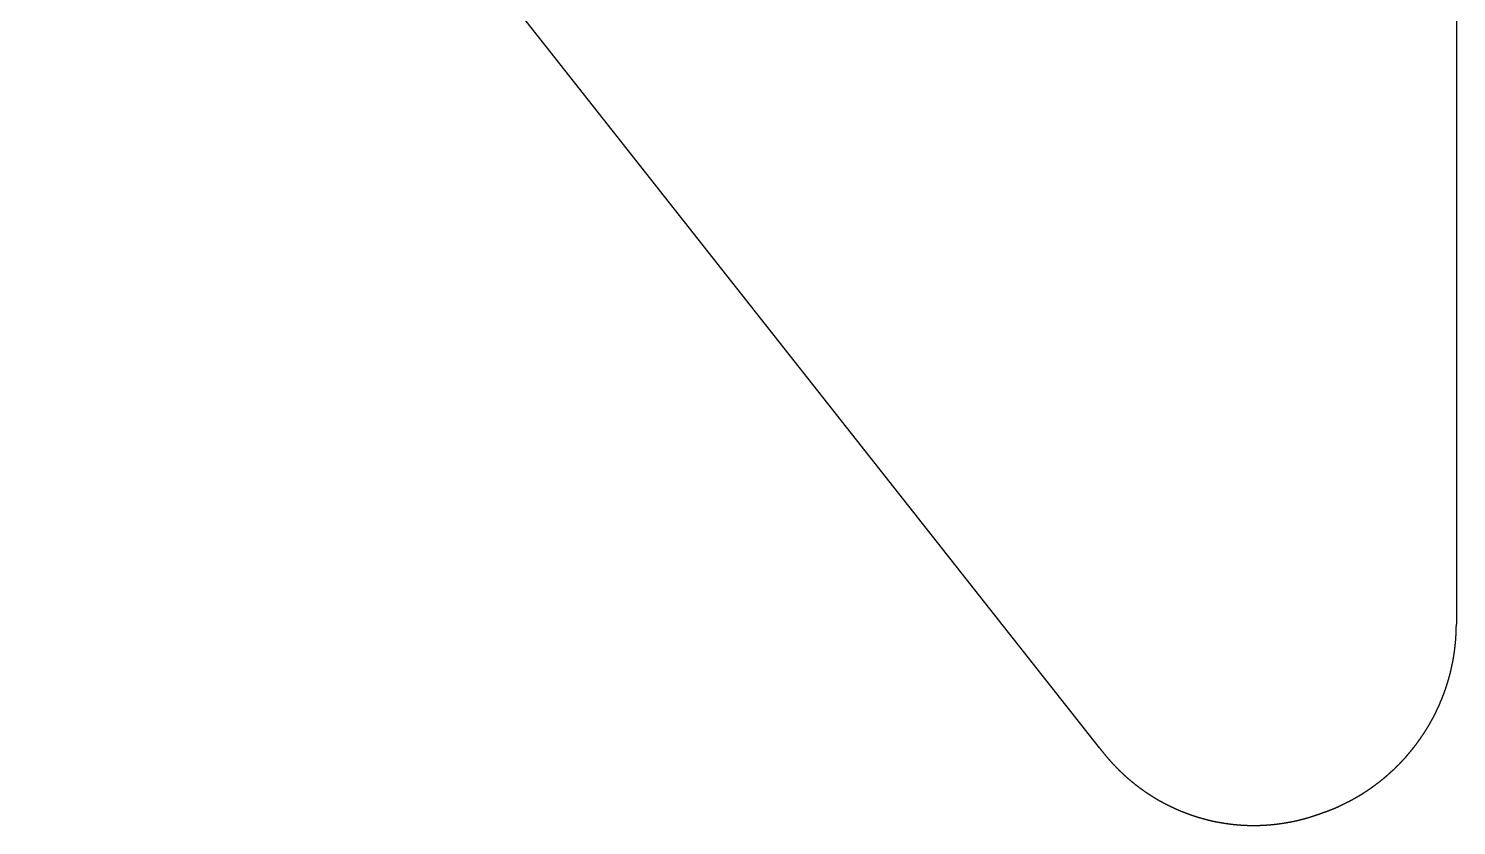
# Model space of a CAD drawing. Header units: millimetres. Extents: x -275 to 275, y -100 to 100.
# Drawn here: x -43.22 to -17.39, y -26.53 to -12.11 of the extents above; entities that cross this region are included whole.
import ezdxf

# ---------------------------------------------------------------- set-up
doc = ezdxf.new("R2010")
doc.units = ezdxf.units.MM

msp = doc.modelspace()

# ---------------------------------------------------------------- linework, layer by layer
for p, q in [((-23.851, -25.122), (-43.222, -0.555)), ((-17.392, -1.53), (-17.393, -22.887))]:
    msp.add_line(p, q)
for points in [[(-19.815, -26.301), (-19.81, -26.3), (-19.806, -26.298), (-19.802, -26.297), (-19.798, -26.295), (-19.793, -26.294), (-19.789, -26.292), (-19.785, -26.291), (-19.781, -26.289), (-19.776, -26.288), (-19.772, -26.286), (-19.768, -26.285), (-19.764, -26.283), (-19.759, -26.282), (-19.755, -26.28), (-19.751, -26.279), (-19.747, -26.277), (-19.742, -26.275), (-19.738, -26.274), (-19.734, -26.272), (-19.73, -26.271), (-19.725, -26.269), (-19.721, -26.267), (-19.717, -26.266), (-19.713, -26.264), (-19.708, -26.263), (-19.704, -26.261), (-19.7, -26.259), (-19.696, -26.258), (-19.692, -26.256), (-19.687, -26.254), (-19.683, -26.253), (-19.679, -26.251), (-19.675, -26.249), (-19.671, -26.248), (-19.666, -26.246), (-19.662, -26.244), (-19.658, -26.243), (-19.654, -26.241), (-19.65, -26.239), (-19.645, -26.238), (-19.641, -26.236), (-19.637, -26.234), (-19.633, -26.233), (-19.629, -26.231), (-19.625, -26.229), (-19.62, -26.227), (-19.616, -26.226), (-19.612, -26.224), (-19.608, -26.222), (-19.604, -26.221), (-19.6, -26.219), (-19.596, -26.217), (-19.591, -26.215), (-19.587, -26.214), (-19.583, -26.212), (-19.579, -26.21), (-19.575, -26.208), (-19.571, -26.206), (-19.567, -26.205), (-19.563, -26.203), (-19.558, -26.201), (-19.554, -26.199), (-19.55, -26.197), (-19.546, -26.196), (-19.542, -26.194), (-19.538, -26.192), (-19.534, -26.19), (-19.53, -26.188), (-19.526, -26.186), (-19.521, -26.185), (-19.517, -26.183), (-19.513, -26.181), (-19.509, -26.179), (-19.505, -26.177), (-19.501, -26.175), (-19.497, -26.173), (-19.493, -26.172), (-19.489, -26.17), (-19.485, -26.168), (-19.481, -26.166), (-19.477, -26.164), (-19.473, -26.162), (-19.468, -26.16), (-19.464, -26.158), (-19.46, -26.156), (-19.456, -26.154), (-19.452, -26.153), (-19.448, -26.151), (-19.444, -26.149), (-19.44, -26.147), (-19.436, -26.145), (-19.432, -26.143), (-19.428, -26.141), (-19.424, -26.139), (-19.42, -26.137), (-19.416, -26.135), (-19.412, -26.133), (-19.408, -26.131), (-19.404, -26.129), (-19.4, -26.127), (-19.396, -26.125), (-19.392, -26.123), (-19.388, -26.121), (-19.384, -26.119), (-19.38, -26.117), (-19.376, -26.115), (-19.372, -26.113), (-19.368, -26.111), (-19.364, -26.109), (-19.36, -26.107), (-19.356, -26.105), (-19.352, -26.103), (-19.348, -26.101), (-19.344, -26.099), (-19.34, -26.097), (-19.336, -26.095), (-19.332, -26.093), (-19.328, -26.09), (-19.324, -26.088), (-19.32, -26.086), (-19.316, -26.084), (-19.312, -26.082), (-19.309, -26.08), (-19.305, -26.078), (-19.301, -26.076), (-19.297, -26.074), (-19.293, -26.072), (-19.289, -26.069), (-19.285, -26.067), (-19.281, -26.065), (-19.277, -26.063), (-19.273, -26.061), (-19.269, -26.059), (-19.265, -26.057), (-19.262, -26.054), (-19.258, -26.052), (-19.254, -26.05), (-19.25, -26.048), (-19.246, -26.046), (-19.242, -26.044), (-19.238, -26.041), (-19.234, -26.039), (-19.23, -26.037), (-19.227, -26.035), (-19.223, -26.033), (-19.219, -26.03), (-19.215, -26.028), (-19.211, -26.026), (-19.207, -26.024), (-19.203, -26.022), (-19.199, -26.019), (-19.196, -26.017), (-19.192, -26.015), (-19.188, -26.013), (-19.184, -26.01), (-19.18, -26.008), (-19.176, -26.006), (-19.173, -26.004), (-19.169, -26.001), (-19.165, -25.999), (-19.161, -25.997), (-19.157, -25.995), (-19.153, -25.992), (-19.15, -25.99), (-19.146, -25.988), (-19.142, -25.985), (-19.138, -25.983), (-19.134, -25.981), (-19.131, -25.978), (-19.127, -25.976), (-19.123, -25.974), (-19.119, -25.972), (-19.115, -25.969), (-19.112, -25.967), (-19.108, -25.965), (-19.104, -25.962), (-19.1, -25.96), (-19.097, -25.957), (-19.093, -25.955), (-19.089, -25.953), (-19.085, -25.95), (-19.082, -25.948), (-19.078, -25.946), (-19.074, -25.943), (-19.07, -25.941), (-19.067, -25.938), (-19.063, -25.936), (-19.059, -25.934), (-19.055, -25.931), (-19.052, -25.929), (-19.048, -25.926), (-19.044, -25.924), (-19.04, -25.922), (-19.037, -25.919), (-19.033, -25.917), (-19.029, -25.914), (-19.026, -25.912), (-19.022, -25.91), (-19.018, -25.907), (-19.015, -25.905), (-19.011, -25.902), (-19.007, -25.9), (-19.003, -25.897), (-19, -25.895), (-18.996, -25.892), (-18.992, -25.89), (-18.989, -25.887), (-18.985, -25.885), (-18.981, -25.882), (-18.978, -25.88), (-18.974, -25.877), (-18.97, -25.875), (-18.967, -25.872), (-18.963, -25.87), (-18.959, -25.867), (-18.956, -25.865), (-18.952, -25.862), (-18.949, -25.86), (-18.945, -25.857), (-18.941, -25.855), (-18.938, -25.852), (-18.934, -25.85), (-18.93, -25.847), (-18.927, -25.845), (-18.923, -25.842), (-18.92, -25.839), (-18.916, -25.837), (-18.912, -25.834), (-18.909, -25.832), (-18.905, -25.829), (-18.902, -25.827), (-18.898, -25.824), (-18.894, -25.821), (-18.891, -25.819), (-18.887, -25.816), (-18.884, -25.814), (-18.88, -25.811), (-18.877, -25.808), (-18.873, -25.806), (-18.869, -25.803), (-18.866, -25.8), (-18.862, -25.798), (-18.859, -25.795), (-18.855, -25.793), (-18.852, -25.79), (-18.848, -25.787), (-18.845, -25.785), (-18.841, -25.782), (-18.837, -25.779), (-18.834, -25.777), (-18.83, -25.774), (-18.827, -25.771), (-18.823, -25.769), (-18.82, -25.766), (-18.816, -25.763), (-18.813, -25.761), (-18.809, -25.758), (-18.806, -25.755), (-18.802, -25.752), (-18.799, -25.75), (-18.795, -25.747), (-18.792, -25.744), (-18.788, -25.742), (-18.785, -25.739), (-18.781, -25.736), (-18.778, -25.733), (-18.774, -25.731), (-18.771, -25.728), (-18.768, -25.725), (-18.764, -25.722), (-18.761, -25.72), (-18.757, -25.717), (-18.754, -25.714), (-18.75, -25.711), (-18.747, -25.709), (-18.743, -25.706), (-18.74, -25.703), (-18.737, -25.7), (-18.733, -25.698), (-18.73, -25.695), (-18.726, -25.692), (-18.723, -25.689), (-18.719, -25.686), (-18.716, -25.684), (-18.713, -25.681), (-18.709, -25.678), (-18.706, -25.675), (-18.702, -25.672), (-18.699, -25.67), (-18.696, -25.667), (-18.692, -25.664), (-18.689, -25.661), (-18.685, -25.658), (-18.682, -25.655), (-18.679, -25.652), (-18.675, -25.65), (-18.672, -25.647), (-18.669, -25.644), (-18.665, -25.641), (-18.662, -25.638), (-18.659, -25.635), (-18.655, -25.632), (-18.652, -25.63), (-18.649, -25.627), (-18.645, -25.624), (-18.642, -25.621), (-18.639, -25.618), (-18.635, -25.615), (-18.632, -25.612), (-18.629, -25.609), (-18.625, -25.606), (-18.622, -25.603), (-18.619, -25.601), (-18.615, -25.598), (-18.612, -25.595), (-18.609, -25.592), (-18.605, -25.589), (-18.602, -25.586), (-18.599, -25.583), (-18.596, -25.58), (-18.592, -25.577), (-18.589, -25.574), (-18.586, -25.571), (-18.583, -25.568), (-18.579, -25.565), (-18.576, -25.562), (-18.573, -25.559), (-18.57, -25.556), (-18.566, -25.553), (-18.563, -25.55), (-18.56, -25.547), (-18.557, -25.544), (-18.553, -25.541), (-18.55, -25.538), (-18.547, -25.535), (-18.544, -25.532), (-18.54, -25.529), (-18.537, -25.526), (-18.534, -25.523), (-18.531, -25.52), (-18.528, -25.517), (-18.524, -25.514), (-18.521, -25.511), (-18.518, -25.508), (-18.515, -25.505), (-18.512, -25.502), (-18.508, -25.499), (-18.505, -25.496), (-18.502, -25.493), (-18.499, -25.49), (-18.496, -25.487), (-18.493, -25.484), (-18.489, -25.481), (-18.486, -25.477), (-18.483, -25.474), (-18.48, -25.471), (-18.477, -25.468), (-18.474, -25.465), (-18.471, -25.462), (-18.467, -25.459), (-18.464, -25.456), (-18.461, -25.453), (-18.458, -25.45), (-18.455, -25.446), (-18.452, -25.443), (-18.449, -25.44), (-18.446, -25.437), (-18.443, -25.434), (-18.44, -25.431), (-18.436, -25.428), (-18.433, -25.425), (-18.43, -25.421), (-18.427, -25.418), (-18.424, -25.415), (-18.421, -25.412), (-18.418, -25.409), (-18.415, -25.406), (-18.412, -25.402), (-18.409, -25.399), (-18.406, -25.396), (-18.403, -25.393), (-18.4, -25.39), (-18.397, -25.387), (-18.394, -25.383), (-18.39, -25.38), (-18.387, -25.377), (-18.384, -25.374), (-18.381, -25.371), (-18.378, -25.367), (-18.375, -25.364), (-18.372, -25.361), (-18.369, -25.358), (-18.366, -25.355), (-18.363, -25.351), (-18.36, -25.348), (-18.357, -25.345), (-18.354, -25.342), (-18.351, -25.338), (-18.348, -25.335), (-18.345, -25.332), (-18.342, -25.329), (-18.34, -25.325), (-18.337, -25.322), (-18.334, -25.319), (-18.331, -25.316), (-18.328, -25.312), (-18.325, -25.309), (-18.322, -25.306), (-18.319, -25.303), (-18.316, -25.299), (-18.313, -25.296), (-18.31, -25.293), (-18.307, -25.289), (-18.304, -25.286), (-18.301, -25.283), (-18.298, -25.279), (-18.295, -25.276), (-18.293, -25.273), (-18.29, -25.27), (-18.287, -25.266), (-18.284, -25.263), (-18.281, -25.26), (-18.278, -25.256), (-18.275, -25.253), (-18.272, -25.25), (-18.27, -25.246), (-18.267, -25.243), (-18.264, -25.24), (-18.261, -25.236), (-18.258, -25.233), (-18.255, -25.229), (-18.252, -25.226), (-18.25, -25.223), (-18.247, -25.219), (-18.244, -25.216), (-18.241, -25.213), (-18.238, -25.209), (-18.235, -25.206), (-18.233, -25.203), (-18.23, -25.199), (-18.227, -25.196), (-18.224, -25.192), (-18.221, -25.189), (-18.219, -25.186), (-18.216, -25.182), (-18.213, -25.179), (-18.21, -25.175), (-18.207, -25.172), (-18.205, -25.169), (-18.202, -25.165), (-18.199, -25.162), (-18.196, -25.158), (-18.194, -25.155), (-18.191, -25.151), (-18.188, -25.148), (-18.185, -25.144), (-18.183, -25.141), (-18.18, -25.138), (-18.177, -25.134), (-18.174, -25.131), (-18.172, -25.127), (-18.169, -25.124), (-18.166, -25.12), (-18.163, -25.117), (-18.161, -25.113), (-18.158, -25.11), (-18.155, -25.106), (-18.153, -25.103), (-18.15, -25.099), (-18.147, -25.096), (-18.145, -25.092), (-18.142, -25.089), (-18.139, -25.085), (-18.137, -25.082), (-18.134, -25.078), (-18.131, -25.075), (-18.129, -25.071), (-18.126, -25.068), (-18.123, -25.064), (-18.121, -25.061), (-18.118, -25.057), (-18.115, -25.054), (-18.113, -25.05), (-18.11, -25.047), (-18.107, -25.043), (-18.105, -25.04), (-18.102, -25.036), (-18.1, -25.033), (-18.097, -25.029), (-18.094, -25.026), (-18.092, -25.022), (-18.089, -25.018), (-18.087, -25.015), (-18.084, -25.011), (-18.081, -25.008), (-18.079, -25.004), (-18.076, -25.001), (-18.074, -24.997), (-18.071, -24.993), (-18.068, -24.99), (-18.066, -24.986), (-18.063, -24.983), (-18.061, -24.979), (-18.058, -24.975), (-18.056, -24.972), (-18.053, -24.968), (-18.051, -24.965), (-18.048, -24.961), (-18.046, -24.957), (-18.043, -24.954), (-18.041, -24.95), (-18.038, -24.947), (-18.036, -24.943), (-18.033, -24.939), (-18.031, -24.936), (-18.028, -24.932), (-18.026, -24.928), (-18.023, -24.925), (-18.021, -24.921), (-18.018, -24.918), (-18.016, -24.914), (-18.013, -24.91), (-18.011, -24.907), (-18.008, -24.903), (-18.006, -24.899), (-18.003, -24.896), (-18.001, -24.892), (-17.998, -24.888), (-17.996, -24.885), (-17.994, -24.881), (-17.991, -24.877), (-17.989, -24.874), (-17.986, -24.87), (-17.984, -24.866), (-17.981, -24.862), (-17.979, -24.859), (-17.977, -24.855), (-17.974, -24.851), (-17.972, -24.848), (-17.969, -24.844), (-17.967, -24.84), (-17.965, -24.837), (-17.962, -24.833), (-17.96, -24.829), (-17.958, -24.825), (-17.955, -24.822), (-17.953, -24.818), (-17.951, -24.814), (-17.948, -24.81), (-17.946, -24.807), (-17.944, -24.803), (-17.941, -24.799), (-17.939, -24.795), (-17.937, -24.792), (-17.934, -24.788), (-17.932, -24.784), (-17.93, -24.78), (-17.927, -24.777), (-17.925, -24.773), (-17.923, -24.769), (-17.92, -24.765), (-17.918, -24.762), (-17.916, -24.758), (-17.913, -24.754), (-17.911, -24.75), (-17.909, -24.746), (-17.907, -24.743), (-17.904, -24.739), (-17.902, -24.735), (-17.9, -24.731), (-17.898, -24.728), (-17.895, -24.724), (-17.893, -24.72), (-17.891, -24.716), (-17.889, -24.712), (-17.886, -24.708), (-17.884, -24.705), (-17.882, -24.701), (-17.88, -24.697), (-17.878, -24.693), (-17.875, -24.689), (-17.873, -24.686), (-17.871, -24.682), (-17.869, -24.678), (-17.867, -24.674), (-17.864, -24.67), (-17.862, -24.666), (-17.86, -24.663), (-17.858, -24.659), (-17.856, -24.655), (-17.854, -24.651), (-17.851, -24.647), (-17.849, -24.643), (-17.847, -24.639), (-17.845, -24.636), (-17.843, -24.632), (-17.841, -24.628), (-17.839, -24.624), (-17.836, -24.62), (-17.834, -24.616), (-17.832, -24.612), (-17.83, -24.608), (-17.828, -24.604), (-17.826, -24.601), (-17.824, -24.597), (-17.822, -24.593), (-17.82, -24.589), (-17.818, -24.585), (-17.815, -24.581), (-17.813, -24.577), (-17.811, -24.573), (-17.809, -24.569), (-17.807, -24.565), (-17.805, -24.562), (-17.803, -24.558), (-17.801, -24.554), (-17.799, -24.55), (-17.797, -24.546), (-17.795, -24.542), (-17.793, -24.538), (-17.791, -24.534), (-17.789, -24.53), (-17.787, -24.526), (-17.785, -24.522), (-17.783, -24.518), (-17.781, -24.514), (-17.779, -24.51), (-17.777, -24.506), (-17.775, -24.502), (-17.773, -24.498), (-17.771, -24.494), (-17.769, -24.491), (-17.767, -24.487), (-17.765, -24.483), (-17.763, -24.479), (-17.761, -24.475), (-17.759, -24.471), (-17.757, -24.467), (-17.755, -24.463), (-17.753, -24.459), (-17.752, -24.455), (-17.75, -24.451), (-17.748, -24.447), (-17.746, -24.443), (-17.744, -24.439), (-17.742, -24.435), (-17.74, -24.431), (-17.738, -24.427), (-17.736, -24.423), (-17.734, -24.419), (-17.733, -24.415), (-17.731, -24.411), (-17.729, -24.407), (-17.727, -24.403), (-17.725, -24.399), (-17.723, -24.395), (-17.721, -24.391), (-17.719, -24.386), (-17.718, -24.382), (-17.716, -24.378), (-17.714, -24.374), (-17.712, -24.37), (-17.71, -24.366), (-17.709, -24.362), (-17.707, -24.358), (-17.705, -24.354), (-17.703, -24.35), (-17.701, -24.346), (-17.7, -24.342), (-17.698, -24.338), (-17.696, -24.334), (-17.694, -24.33), (-17.692, -24.326), (-17.691, -24.322), (-17.689, -24.318), (-17.687, -24.313), (-17.685, -24.309), (-17.684, -24.305), (-17.682, -24.301), (-17.68, -24.297), (-17.678, -24.293), (-17.677, -24.289), (-17.675, -24.285), (-17.673, -24.281), (-17.672, -24.277), (-17.67, -24.273), (-17.668, -24.268), (-17.666, -24.264), (-17.665, -24.26), (-17.663, -24.256), (-17.661, -24.252), (-17.66, -24.248), (-17.658, -24.244), (-17.656, -24.24), (-17.655, -24.236), (-17.653, -24.231), (-17.651, -24.227), (-17.65, -24.223), (-17.648, -24.219), (-17.646, -24.215), (-17.645, -24.211), (-17.643, -24.207), (-17.642, -24.202), (-17.64, -24.198), (-17.638, -24.194), (-17.637, -24.19), (-17.635, -24.186), (-17.633, -24.182), (-17.632, -24.178), (-17.63, -24.173), (-17.629, -24.169), (-17.627, -24.165), (-17.626, -24.161), (-17.624, -24.157), (-17.622, -24.153), (-17.621, -24.148), (-17.619, -24.144), (-17.618, -24.14), (-17.616, -24.136), (-17.615, -24.132), (-17.613, -24.127), (-17.612, -24.123), (-17.61, -24.119), (-17.609, -24.115), (-17.607, -24.111), (-17.606, -24.107), (-17.604, -24.102), (-17.603, -24.098), (-17.601, -24.094), (-17.6, -24.09), (-17.598, -24.086), (-17.597, -24.081), (-17.595, -24.077), (-17.594, -24.073), (-17.592, -24.069), (-17.591, -24.064), (-17.589, -24.06), (-17.588, -24.056), (-17.586, -24.052), (-17.585, -24.048), (-17.583, -24.043), (-17.582, -24.039), (-17.581, -24.035), (-17.579, -24.031), (-17.578, -24.026), (-17.576, -24.022), (-17.575, -24.018), (-17.574, -24.014), (-17.572, -24.009), (-17.571, -24.005), (-17.569, -24.001), (-17.568, -23.997), (-17.567, -23.992), (-17.565, -23.988), (-17.564, -23.984), (-17.563, -23.98), (-17.561, -23.975), (-17.56, -23.971), (-17.559, -23.967), (-17.557, -23.963), (-17.556, -23.958), (-17.555, -23.954), (-17.553, -23.95), (-17.552, -23.945), (-17.551, -23.941), (-17.549, -23.937), (-17.548, -23.933), (-17.547, -23.928), (-17.545, -23.924), (-17.544, -23.92), (-17.543, -23.915), (-17.542, -23.911), (-17.54, -23.907), (-17.539, -23.903), (-17.538, -23.898), (-17.537, -23.894), (-17.535, -23.89), (-17.534, -23.885), (-17.533, -23.881), (-17.532, -23.877), (-17.53, -23.872), (-17.529, -23.868), (-17.528, -23.864), (-17.527, -23.859), (-17.525, -23.855), (-17.524, -23.851), (-17.523, -23.847), (-17.522, -23.842), (-17.521, -23.838), (-17.52, -23.834), (-17.518, -23.829), (-17.517, -23.825), (-17.516, -23.821), (-17.515, -23.816), (-17.514, -23.812), (-17.513, -23.807), (-17.511, -23.803), (-17.51, -23.799), (-17.509, -23.794), (-17.508, -23.79), (-17.507, -23.786), (-17.506, -23.781), (-17.505, -23.777), (-17.504, -23.773), (-17.502, -23.768), (-17.501, -23.764), (-17.5, -23.76), (-17.499, -23.755), (-17.498, -23.751), (-17.497, -23.746), (-17.496, -23.742), (-17.495, -23.738), (-17.494, -23.733), (-17.493, -23.729), (-17.492, -23.725), (-17.491, -23.72), (-17.49, -23.716), (-17.489, -23.711), (-17.488, -23.707), (-17.487, -23.703), (-17.486, -23.698), (-17.485, -23.694), (-17.484, -23.69), (-17.483, -23.685), (-17.482, -23.681), (-17.481, -23.676), (-17.48, -23.672), (-17.479, -23.668), (-17.478, -23.663), (-17.477, -23.659), (-17.476, -23.654), (-17.475, -23.65), (-17.474, -23.645), (-17.473, -23.641), (-17.472, -23.637), (-17.471, -23.632), (-17.47, -23.628), (-17.469, -23.623), (-17.468, -23.619), (-17.467, -23.615), (-17.466, -23.61), (-17.465, -23.606), (-17.465, -23.601), (-17.464, -23.597), (-17.463, -23.592), (-17.462, -23.588), (-17.461, -23.584), (-17.46, -23.579), (-17.459, -23.575), (-17.458, -23.57), (-17.458, -23.566), (-17.457, -23.561), (-17.456, -23.557), (-17.455, -23.552), (-17.454, -23.548), (-17.453, -23.544), (-17.453, -23.539), (-17.452, -23.535), (-17.451, -23.53), (-17.45, -23.526), (-17.449, -23.521), (-17.449, -23.517), (-17.448, -23.512), (-17.447, -23.508), (-17.446, -23.503), (-17.445, -23.499), (-17.445, -23.494), (-17.444, -23.49), (-17.443, -23.485), (-17.442, -23.481), (-17.442, -23.477), (-17.441, -23.472), (-17.44, -23.468), (-17.439, -23.463), (-17.439, -23.459), (-17.438, -23.454), (-17.437, -23.45), (-17.437, -23.445), (-17.436, -23.441), (-17.435, -23.436), (-17.435, -23.432), (-17.434, -23.427), (-17.433, -23.423), (-17.432, -23.418), (-17.432, -23.414), (-17.431, -23.409), (-17.431, -23.405), (-17.43, -23.4), (-17.429, -23.396), (-17.429, -23.391), (-17.428, -23.387), (-17.427, -23.382), (-17.427, -23.378), (-17.426, -23.373), (-17.425, -23.369), (-17.425, -23.364), (-17.424, -23.36), (-17.424, -23.355), (-17.423, -23.351), (-17.423, -23.346), (-17.422, -23.341), (-17.421, -23.337), (-17.421, -23.332), (-17.42, -23.328), (-17.42, -23.323), (-17.419, -23.319), (-17.419, -23.314), (-17.418, -23.31), (-17.418, -23.305), (-17.417, -23.301), (-17.416, -23.296), (-17.416, -23.292), (-17.415, -23.287), (-17.415, -23.282), (-17.414, -23.278), (-17.414, -23.273), (-17.413, -23.269), (-17.413, -23.264), (-17.413, -23.26), (-17.412, -23.255), (-17.412, -23.251), (-17.411, -23.246), (-17.411, -23.242), (-17.41, -23.237), (-17.41, -23.232), (-17.409, -23.228), (-17.409, -23.223), (-17.409, -23.219), (-17.408, -23.214), (-17.408, -23.21), (-17.407, -23.205), (-17.407, -23.2), (-17.406, -23.196), (-17.406, -23.191), (-17.406, -23.187), (-17.405, -23.182), (-17.405, -23.178), (-17.405, -23.173), (-17.404, -23.168), (-17.404, -23.164), (-17.404, -23.159), (-17.403, -23.155), (-17.403, -23.15), (-17.403, -23.145), (-17.402, -23.141), (-17.402, -23.136), (-17.402, -23.132), (-17.401, -23.127), (-17.401, -23.123), (-17.401, -23.118), (-17.4, -23.113), (-17.4, -23.109), (-17.4, -23.104), (-17.4, -23.1), (-17.399, -23.095), (-17.399, -23.09), (-17.399, -23.086), (-17.398, -23.081), (-17.398, -23.077), (-17.398, -23.072), (-17.398, -23.067), (-17.398, -23.063), (-17.397, -23.058), (-17.397, -23.053), (-17.397, -23.049), (-17.397, -23.044), (-17.396, -23.04), (-17.396, -23.035), (-17.396, -23.03), (-17.396, -23.026), (-17.396, -23.021), (-17.396, -23.017), (-17.395, -23.012), (-17.395, -23.007), (-17.395, -23.003), (-17.395, -22.998), (-17.395, -22.993), (-17.395, -22.989), (-17.395, -22.984), (-17.394, -22.979), (-17.394, -22.975), (-17.394, -22.97), (-17.394, -22.966), (-17.394, -22.961), (-17.394, -22.956), (-17.394, -22.952), (-17.394, -22.947), (-17.394, -22.942), (-17.394, -22.938), (-17.394, -22.933), (-17.394, -22.928), (-17.393, -22.924), (-17.393, -22.919), (-17.393, -22.915), (-17.393, -22.91), (-17.393, -22.905), (-17.393, -22.901), (-17.393, -22.896), (-17.393, -22.891), (-17.393, -22.887)], [(-23.851, -25.122), (-23.848, -25.126), (-23.845, -25.129), (-23.842, -25.133), (-23.839, -25.137), (-23.836, -25.14), (-23.834, -25.144), (-23.831, -25.148), (-23.828, -25.151), (-23.825, -25.155), (-23.822, -25.159), (-23.82, -25.162), (-23.817, -25.166), (-23.814, -25.17), (-23.811, -25.173), (-23.808, -25.177), (-23.805, -25.181), (-23.802, -25.184), (-23.8, -25.188), (-23.797, -25.192), (-23.794, -25.195), (-23.791, -25.199), (-23.788, -25.203), (-23.785, -25.206), (-23.782, -25.21), (-23.779, -25.214), (-23.776, -25.217), (-23.774, -25.221), (-23.771, -25.224), (-23.768, -25.228), (-23.765, -25.232), (-23.762, -25.235), (-23.759, -25.239), (-23.756, -25.242), (-23.753, -25.246), (-23.75, -25.249), (-23.747, -25.253), (-23.744, -25.257), (-23.741, -25.26), (-23.738, -25.264), (-23.736, -25.267), (-23.733, -25.271), (-23.73, -25.274), (-23.727, -25.278), (-23.724, -25.281), (-23.721, -25.285), (-23.718, -25.288), (-23.715, -25.292), (-23.712, -25.295), (-23.709, -25.299), (-23.706, -25.302), (-23.703, -25.306), (-23.7, -25.309), (-23.697, -25.313), (-23.694, -25.316), (-23.691, -25.32), (-23.688, -25.323), (-23.685, -25.327), (-23.682, -25.33), (-23.679, -25.334), (-23.676, -25.337), (-23.673, -25.341), (-23.67, -25.344), (-23.667, -25.348), (-23.664, -25.351), (-23.66, -25.354), (-23.657, -25.358), (-23.654, -25.361), (-23.651, -25.365), (-23.648, -25.368), (-23.645, -25.371), (-23.642, -25.375), (-23.639, -25.378), (-23.636, -25.382), (-23.633, -25.385), (-23.63, -25.388), (-23.627, -25.392), (-23.624, -25.395), (-23.62, -25.399), (-23.617, -25.402), (-23.614, -25.405), (-23.611, -25.409), (-23.608, -25.412), (-23.605, -25.415), (-23.602, -25.419), (-23.599, -25.422), (-23.596, -25.425), (-23.592, -25.429), (-23.589, -25.432), (-23.586, -25.435), (-23.583, -25.439), (-23.58, -25.442), (-23.577, -25.445), (-23.574, -25.449), (-23.57, -25.452), (-23.567, -25.455), (-23.564, -25.459), (-23.561, -25.462), (-23.558, -25.465), (-23.555, -25.468), (-23.551, -25.472), (-23.548, -25.475), (-23.545, -25.478), (-23.542, -25.481), (-23.539, -25.485), (-23.535, -25.488), (-23.532, -25.491), (-23.529, -25.494), (-23.526, -25.498), (-23.523, -25.501), (-23.519, -25.504), (-23.516, -25.507), (-23.513, -25.511), (-23.51, -25.514), (-23.507, -25.517), (-23.503, -25.52), (-23.5, -25.523), (-23.497, -25.527), (-23.494, -25.53), (-23.49, -25.533), (-23.487, -25.536), (-23.484, -25.539), (-23.481, -25.542), (-23.477, -25.546), (-23.474, -25.549), (-23.471, -25.552), (-23.468, -25.555), (-23.464, -25.558), (-23.461, -25.561), (-23.458, -25.564), (-23.454, -25.568), (-23.451, -25.571), (-23.448, -25.574), (-23.445, -25.577), (-23.441, -25.58), (-23.438, -25.583), (-23.435, -25.586), (-23.431, -25.589), (-23.428, -25.592), (-23.425, -25.596), (-23.421, -25.599), (-23.418, -25.602), (-23.415, -25.605), (-23.411, -25.608), (-23.408, -25.611), (-23.405, -25.614), (-23.401, -25.617), (-23.398, -25.62), (-23.395, -25.623), (-23.391, -25.626), (-23.388, -25.629), (-23.385, -25.632), (-23.381, -25.635), (-23.378, -25.638), (-23.375, -25.641), (-23.371, -25.644), (-23.368, -25.647), (-23.364, -25.65), (-23.361, -25.653), (-23.358, -25.656), (-23.354, -25.659), (-23.351, -25.662), (-23.348, -25.665), (-23.344, -25.668), (-23.341, -25.671), (-23.337, -25.674), (-23.334, -25.677), (-23.331, -25.68), (-23.327, -25.683), (-23.324, -25.686), (-23.32, -25.689), (-23.317, -25.692), (-23.313, -25.695), (-23.31, -25.698), (-23.307, -25.701), (-23.303, -25.704), (-23.3, -25.707), (-23.296, -25.709), (-23.293, -25.712), (-23.289, -25.715), (-23.286, -25.718), (-23.282, -25.721), (-23.279, -25.724), (-23.276, -25.727), (-23.272, -25.73), (-23.269, -25.733), (-23.265, -25.735), (-23.262, -25.738), (-23.258, -25.741), (-23.255, -25.744), (-23.251, -25.747), (-23.248, -25.75), (-23.244, -25.752), (-23.241, -25.755), (-23.237, -25.758), (-23.234, -25.761), (-23.23, -25.764), (-23.227, -25.767), (-23.223, -25.769), (-23.22, -25.772), (-23.216, -25.775), (-23.213, -25.778), (-23.209, -25.781), (-23.206, -25.783), (-23.202, -25.786), (-23.199, -25.789), (-23.195, -25.792), (-23.192, -25.794), (-23.188, -25.797), (-23.184, -25.8), (-23.181, -25.803), (-23.177, -25.805), (-23.174, -25.808), (-23.17, -25.811), (-23.167, -25.814), (-23.163, -25.816), (-23.16, -25.819), (-23.156, -25.822), (-23.152, -25.824), (-23.149, -25.827), (-23.145, -25.83), (-23.142, -25.833), (-23.138, -25.835), (-23.135, -25.838), (-23.131, -25.841), (-23.127, -25.843), (-23.124, -25.846), (-23.12, -25.849), (-23.117, -25.851), (-23.113, -25.854), (-23.109, -25.857), (-23.106, -25.859), (-23.102, -25.862), (-23.098, -25.865), (-23.095, -25.867), (-23.091, -25.87), (-23.088, -25.872), (-23.084, -25.875), (-23.08, -25.878), (-23.077, -25.88), (-23.073, -25.883), (-23.069, -25.885), (-23.066, -25.888), (-23.062, -25.891), (-23.059, -25.893), (-23.055, -25.896), (-23.051, -25.898), (-23.048, -25.901), (-23.044, -25.903), (-23.04, -25.906), (-23.037, -25.909), (-23.033, -25.911), (-23.029, -25.914), (-23.026, -25.916), (-23.022, -25.919), (-23.018, -25.921), (-23.015, -25.924), (-23.011, -25.926), (-23.007, -25.929), (-23.003, -25.931), (-23, -25.934), (-22.996, -25.936), (-22.992, -25.939), (-22.989, -25.941), (-22.985, -25.944), (-22.981, -25.946), (-22.978, -25.949), (-22.974, -25.951), (-22.97, -25.954), (-22.966, -25.956), (-22.963, -25.959), (-22.959, -25.961), (-22.955, -25.963), (-22.951, -25.966), (-22.948, -25.968), (-22.944, -25.971), (-22.94, -25.973), (-22.937, -25.976), (-22.933, -25.978), (-22.929, -25.98), (-22.925, -25.983), (-22.922, -25.985), (-22.918, -25.988), (-22.914, -25.99), (-22.91, -25.992), (-22.906, -25.995), (-22.903, -25.997), (-22.899, -26), (-22.895, -26.002), (-22.891, -26.004), (-22.888, -26.007), (-22.884, -26.009), (-22.88, -26.011), (-22.876, -26.014), (-22.872, -26.016), (-22.869, -26.018), (-22.865, -26.021), (-22.861, -26.023), (-22.857, -26.025), (-22.854, -26.028), (-22.85, -26.03), (-22.846, -26.032), (-22.842, -26.034), (-22.838, -26.037), (-22.834, -26.039), (-22.831, -26.041), (-22.827, -26.044), (-22.823, -26.046), (-22.819, -26.048), (-22.815, -26.05), (-22.812, -26.053), (-22.808, -26.055), (-22.804, -26.057), (-22.8, -26.059), (-22.796, -26.062), (-22.792, -26.064), (-22.788, -26.066), (-22.785, -26.068), (-22.781, -26.07), (-22.777, -26.073), (-22.773, -26.075), (-22.769, -26.077), (-22.765, -26.079), (-22.761, -26.081), (-22.758, -26.084), (-22.754, -26.086), (-22.75, -26.088), (-22.746, -26.09), (-22.742, -26.092), (-22.738, -26.094), (-22.734, -26.097), (-22.73, -26.099), (-22.727, -26.101), (-22.723, -26.103), (-22.719, -26.105), (-22.715, -26.107), (-22.711, -26.109), (-22.707, -26.111), (-22.703, -26.114), (-22.699, -26.116), (-22.695, -26.118), (-22.692, -26.12), (-22.688, -26.122), (-22.684, -26.124), (-22.68, -26.126), (-22.676, -26.128), (-22.672, -26.13), (-22.668, -26.132), (-22.664, -26.134), (-22.66, -26.136), (-22.656, -26.139), (-22.652, -26.141), (-22.648, -26.143), (-22.644, -26.145), (-22.64, -26.147), (-22.637, -26.149), (-22.633, -26.151), (-22.629, -26.153), (-22.625, -26.155), (-22.621, -26.157), (-22.617, -26.159), (-22.613, -26.161), (-22.609, -26.163), (-22.605, -26.165), (-22.601, -26.167), (-22.597, -26.169), (-22.593, -26.171), (-22.589, -26.173), (-22.585, -26.175), (-22.581, -26.176), (-22.577, -26.178), (-22.573, -26.18), (-22.569, -26.182), (-22.565, -26.184), (-22.561, -26.186), (-22.557, -26.188), (-22.553, -26.19), (-22.549, -26.192), (-22.545, -26.194), (-22.541, -26.196), (-22.537, -26.198), (-22.533, -26.2), (-22.529, -26.201), (-22.525, -26.203), (-22.521, -26.205), (-22.517, -26.207), (-22.513, -26.209), (-22.509, -26.211), (-22.505, -26.213), (-22.501, -26.214), (-22.497, -26.216), (-22.493, -26.218), (-22.489, -26.22), (-22.485, -26.222), (-22.481, -26.224), (-22.477, -26.225), (-22.473, -26.227), (-22.469, -26.229), (-22.465, -26.231), (-22.461, -26.233), (-22.457, -26.234), (-22.453, -26.236), (-22.449, -26.238), (-22.445, -26.24), (-22.441, -26.242), (-22.436, -26.243), (-22.432, -26.245), (-22.428, -26.247), (-22.424, -26.249), (-22.42, -26.25), (-22.416, -26.252), (-22.412, -26.254), (-22.408, -26.256), (-22.404, -26.257), (-22.4, -26.259), (-22.396, -26.261), (-22.392, -26.262), (-22.388, -26.264), (-22.384, -26.266), (-22.379, -26.267), (-22.375, -26.269), (-22.371, -26.271), (-22.367, -26.272), (-22.363, -26.274), (-22.359, -26.276), (-22.355, -26.277), (-22.351, -26.279), (-22.347, -26.281), (-22.343, -26.282), (-22.339, -26.284), (-22.334, -26.286), (-22.33, -26.287), (-22.326, -26.289), (-22.322, -26.291), (-22.318, -26.292), (-22.314, -26.294), (-22.31, -26.295), (-22.306, -26.297), (-22.301, -26.299), (-22.297, -26.3), (-22.293, -26.302), (-22.289, -26.303), (-22.285, -26.305), (-22.281, -26.306), (-22.277, -26.308), (-22.273, -26.31), (-22.268, -26.311), (-22.264, -26.313), (-22.26, -26.314), (-22.256, -26.316), (-22.252, -26.317), (-22.248, -26.319), (-22.244, -26.32), (-22.239, -26.322), (-22.235, -26.323), (-22.231, -26.325), (-22.227, -26.326), (-22.223, -26.328), (-22.219, -26.329), (-22.214, -26.331), (-22.21, -26.332), (-22.206, -26.334), (-22.202, -26.335), (-22.198, -26.337), (-22.194, -26.338), (-22.189, -26.34), (-22.185, -26.341), (-22.181, -26.342), (-22.177, -26.344), (-22.173, -26.345), (-22.169, -26.347), (-22.164, -26.348), (-22.16, -26.35), (-22.156, -26.351), (-22.152, -26.352), (-22.148, -26.354), (-22.143, -26.355), (-22.139, -26.357), (-22.135, -26.358), (-22.131, -26.359), (-22.127, -26.361), (-22.122, -26.362), (-22.118, -26.363), (-22.114, -26.365), (-22.11, -26.366), (-22.106, -26.367), (-22.101, -26.369), (-22.097, -26.37), (-22.093, -26.371), (-22.089, -26.373), (-22.084, -26.374), (-22.08, -26.375), (-22.076, -26.377), (-22.072, -26.378), (-22.068, -26.379), (-22.063, -26.38), (-22.059, -26.382), (-22.055, -26.383), (-22.051, -26.384), (-22.046, -26.386), (-22.042, -26.387), (-22.038, -26.388), (-22.034, -26.389), (-22.029, -26.391), (-22.025, -26.392), (-22.021, -26.393), (-22.017, -26.394), (-22.012, -26.396), (-22.008, -26.397), (-22.004, -26.398), (-22, -26.399), (-21.995, -26.4), (-21.991, -26.402), (-21.987, -26.403), (-21.983, -26.404), (-21.978, -26.405), (-21.974, -26.406), (-21.97, -26.407), (-21.966, -26.409), (-21.961, -26.41), (-21.957, -26.411), (-21.953, -26.412), (-21.949, -26.413), (-21.944, -26.414), (-21.94, -26.415), (-21.936, -26.417), (-21.931, -26.418), (-21.927, -26.419), (-21.923, -26.42), (-21.919, -26.421), (-21.914, -26.422), (-21.91, -26.423), (-21.906, -26.424), (-21.901, -26.425), (-21.897, -26.426), (-21.893, -26.428), (-21.889, -26.429), (-21.884, -26.43), (-21.88, -26.431), (-21.876, -26.432), (-21.871, -26.433), (-21.867, -26.434), (-21.863, -26.435), (-21.858, -26.436), (-21.854, -26.437), (-21.85, -26.438), (-21.846, -26.439), (-21.841, -26.44), (-21.837, -26.441), (-21.833, -26.442), (-21.828, -26.443), (-21.824, -26.444), (-21.82, -26.445), (-21.815, -26.446), (-21.811, -26.447), (-21.807, -26.448), (-21.802, -26.449), (-21.798, -26.45), (-21.794, -26.451), (-21.789, -26.452), (-21.785, -26.452), (-21.781, -26.453), (-21.776, -26.454), (-21.772, -26.455), (-21.768, -26.456), (-21.763, -26.457), (-21.759, -26.458), (-21.755, -26.459), (-21.75, -26.46), (-21.746, -26.461), (-21.742, -26.462), (-21.737, -26.462), (-21.733, -26.463), (-21.729, -26.464), (-21.724, -26.465), (-21.72, -26.466), (-21.716, -26.467), (-21.711, -26.468), (-21.707, -26.468), (-21.703, -26.469), (-21.698, -26.47), (-21.694, -26.471), (-21.689, -26.472), (-21.685, -26.472), (-21.681, -26.473), (-21.676, -26.474), (-21.672, -26.475), (-21.668, -26.476), (-21.663, -26.476), (-21.659, -26.477), (-21.655, -26.478), (-21.65, -26.479), (-21.646, -26.479), (-21.641, -26.48), (-21.637, -26.481), (-21.633, -26.482), (-21.628, -26.482), (-21.624, -26.483), (-21.62, -26.484), (-21.615, -26.485), (-21.611, -26.485), (-21.606, -26.486), (-21.602, -26.487), (-21.598, -26.487), (-21.593, -26.488), (-21.589, -26.489), (-21.585, -26.489), (-21.58, -26.49), (-21.576, -26.491), (-21.571, -26.491), (-21.567, -26.492), (-21.563, -26.493), (-21.558, -26.493), (-21.554, -26.494), (-21.549, -26.495), (-21.545, -26.495), (-21.541, -26.496), (-21.536, -26.496), (-21.532, -26.497), (-21.527, -26.498), (-21.523, -26.498), (-21.519, -26.499), (-21.514, -26.499), (-21.51, -26.5), (-21.505, -26.501), (-21.501, -26.501), (-21.497, -26.502), (-21.492, -26.502), (-21.488, -26.503), (-21.483, -26.503), (-21.479, -26.504), (-21.474, -26.505), (-21.47, -26.505), (-21.466, -26.506), (-21.461, -26.506), (-21.457, -26.507), (-21.452, -26.507), (-21.448, -26.508), (-21.444, -26.508), (-21.439, -26.509), (-21.435, -26.509), (-21.43, -26.51), (-21.426, -26.51), (-21.421, -26.511), (-21.417, -26.511), (-21.413, -26.511), (-21.408, -26.512), (-21.404, -26.512), (-21.399, -26.513), (-21.395, -26.513), (-21.39, -26.514), (-21.386, -26.514), (-21.382, -26.514), (-21.377, -26.515), (-21.373, -26.515), (-21.368, -26.516), (-21.364, -26.516), (-21.359, -26.516), (-21.355, -26.517), (-21.35, -26.517), (-21.346, -26.518), (-21.342, -26.518), (-21.337, -26.518), (-21.333, -26.519), (-21.328, -26.519), (-21.324, -26.519), (-21.319, -26.52), (-21.315, -26.52), (-21.31, -26.52), (-21.306, -26.521), (-21.302, -26.521), (-21.297, -26.521), (-21.293, -26.522), (-21.288, -26.522), (-21.284, -26.522), (-21.279, -26.523), (-21.275, -26.523), (-21.27, -26.523), (-21.266, -26.523), (-21.261, -26.524), (-21.257, -26.524), (-21.252, -26.524), (-21.248, -26.524), (-21.244, -26.525), (-21.239, -26.525), (-21.235, -26.525), (-21.23, -26.525), (-21.226, -26.525), (-21.221, -26.526), (-21.217, -26.526), (-21.212, -26.526), (-21.208, -26.526), (-21.203, -26.526), (-21.199, -26.527), (-21.194, -26.527), (-21.19, -26.527), (-21.185, -26.527), (-21.181, -26.527), (-21.177, -26.528), (-21.172, -26.528), (-21.168, -26.528), (-21.163, -26.528), (-21.159, -26.528), (-21.154, -26.528), (-21.15, -26.528), (-21.145, -26.528), (-21.141, -26.529), (-21.136, -26.529), (-21.132, -26.529), (-21.127, -26.529), (-21.123, -26.529), (-21.118, -26.529), (-21.114, -26.529), (-21.109, -26.529), (-21.105, -26.529), (-21.1, -26.529), (-21.096, -26.529), (-21.091, -26.529), (-21.087, -26.529), (-21.082, -26.529), (-21.078, -26.529), (-21.073, -26.529), (-21.069, -26.529), (-21.064, -26.529), (-21.06, -26.529), (-21.055, -26.529), (-21.051, -26.529), (-21.046, -26.529), (-21.042, -26.529), (-21.038, -26.529), (-21.033, -26.529), (-21.029, -26.529), (-21.024, -26.529), (-21.02, -26.529), (-21.015, -26.529), (-21.011, -26.529), (-21.006, -26.529), (-21.002, -26.529), (-20.997, -26.529), (-20.993, -26.529), (-20.988, -26.529), (-20.984, -26.529), (-20.979, -26.529), (-20.975, -26.528), (-20.97, -26.528), (-20.966, -26.528), (-20.961, -26.528), (-20.957, -26.528), (-20.952, -26.528), (-20.948, -26.528), (-20.943, -26.528), (-20.938, -26.527), (-20.934, -26.527), (-20.929, -26.527), (-20.925, -26.527), (-20.92, -26.527), (-20.916, -26.527), (-20.911, -26.526), (-20.907, -26.526), (-20.902, -26.526), (-20.898, -26.526), (-20.893, -26.526), (-20.889, -26.525), (-20.884, -26.525), (-20.88, -26.525), (-20.875, -26.525), (-20.871, -26.524), (-20.866, -26.524), (-20.862, -26.524), (-20.857, -26.524), (-20.853, -26.523), (-20.848, -26.523), (-20.844, -26.523), (-20.839, -26.522), (-20.835, -26.522), (-20.83, -26.522), (-20.826, -26.522), (-20.821, -26.521), (-20.817, -26.521), (-20.812, -26.521), (-20.808, -26.52), (-20.803, -26.52), (-20.799, -26.52), (-20.794, -26.519), (-20.79, -26.519), (-20.785, -26.519), (-20.781, -26.518), (-20.776, -26.518), (-20.772, -26.518), (-20.767, -26.517), (-20.762, -26.517), (-20.758, -26.516), (-20.753, -26.516), (-20.749, -26.516), (-20.744, -26.515), (-20.74, -26.515), (-20.735, -26.514), (-20.731, -26.514), (-20.726, -26.513), (-20.722, -26.513), (-20.717, -26.513), (-20.713, -26.512), (-20.708, -26.512), (-20.704, -26.511), (-20.699, -26.511), (-20.695, -26.51), (-20.69, -26.51), (-20.686, -26.509), (-20.681, -26.509), (-20.677, -26.508), (-20.672, -26.508), (-20.667, -26.507), (-20.663, -26.507), (-20.658, -26.506), (-20.654, -26.506), (-20.649, -26.505), (-20.645, -26.505), (-20.64, -26.504), (-20.636, -26.504), (-20.631, -26.503), (-20.627, -26.502), (-20.622, -26.502), (-20.618, -26.501), (-20.613, -26.501), (-20.609, -26.5), (-20.604, -26.5), (-20.6, -26.499), (-20.595, -26.498), (-20.591, -26.498), (-20.586, -26.497), (-20.582, -26.496), (-20.577, -26.496), (-20.572, -26.495), (-20.568, -26.495), (-20.563, -26.494), (-20.559, -26.493), (-20.554, -26.493), (-20.55, -26.492), (-20.545, -26.491), (-20.541, -26.491), (-20.536, -26.49), (-20.532, -26.489), (-20.527, -26.489), (-20.523, -26.488), (-20.518, -26.487), (-20.514, -26.486), (-20.509, -26.486), (-20.505, -26.485), (-20.5, -26.484), (-20.495, -26.483), (-20.491, -26.483), (-20.486, -26.482), (-20.482, -26.481), (-20.477, -26.48), (-20.473, -26.48), (-20.468, -26.479), (-20.464, -26.478), (-20.459, -26.477), (-20.455, -26.477), (-20.45, -26.476), (-20.446, -26.475), (-20.441, -26.474), (-20.437, -26.473), (-20.432, -26.473), (-20.428, -26.472), (-20.423, -26.471), (-20.419, -26.47), (-20.414, -26.469), (-20.409, -26.468), (-20.405, -26.467), (-20.4, -26.467), (-20.396, -26.466), (-20.391, -26.465), (-20.387, -26.464), (-20.382, -26.463), (-20.378, -26.462), (-20.373, -26.461), (-20.369, -26.46), (-20.364, -26.459), (-20.36, -26.459), (-20.355, -26.458), (-20.351, -26.457), (-20.346, -26.456), (-20.342, -26.455), (-20.337, -26.454), (-20.333, -26.453), (-20.328, -26.452), (-20.323, -26.451), (-20.319, -26.45), (-20.314, -26.449), (-20.31, -26.448), (-20.305, -26.447), (-20.301, -26.446), (-20.296, -26.445), (-20.292, -26.444), (-20.287, -26.443), (-20.283, -26.442), (-20.278, -26.441), (-20.274, -26.44), (-20.269, -26.439), (-20.265, -26.438), (-20.26, -26.437), (-20.256, -26.436), (-20.251, -26.435), (-20.247, -26.434), (-20.242, -26.432), (-20.238, -26.431), (-20.233, -26.43), (-20.229, -26.429), (-20.224, -26.428), (-20.219, -26.427), (-20.215, -26.426), (-20.21, -26.425), (-20.206, -26.424), (-20.201, -26.422), (-20.197, -26.421), (-20.192, -26.42), (-20.188, -26.419), (-20.183, -26.418), (-20.179, -26.417), (-20.174, -26.415), (-20.17, -26.414), (-20.165, -26.413), (-20.161, -26.412), (-20.156, -26.411), (-20.152, -26.41), (-20.147, -26.408), (-20.143, -26.407), (-20.138, -26.406), (-20.134, -26.405), (-20.129, -26.403), (-20.125, -26.402), (-20.12, -26.401), (-20.116, -26.4), (-20.111, -26.398), (-20.107, -26.397), (-20.102, -26.396), (-20.098, -26.395), (-20.093, -26.393), (-20.089, -26.392), (-20.084, -26.391), (-20.08, -26.389), (-20.075, -26.388), (-20.071, -26.387), (-20.066, -26.385), (-20.062, -26.384), (-20.057, -26.383), (-20.053, -26.381), (-20.048, -26.38), (-20.044, -26.379), (-20.039, -26.377), (-20.035, -26.376), (-20.03, -26.375), (-20.026, -26.373), (-20.021, -26.372), (-20.017, -26.371), (-20.012, -26.369), (-20.008, -26.368), (-20.003, -26.366), (-19.999, -26.365), (-19.994, -26.363), (-19.99, -26.362), (-19.985, -26.361), (-19.981, -26.359), (-19.976, -26.358), (-19.972, -26.356), (-19.967, -26.355), (-19.963, -26.353), (-19.958, -26.352), (-19.954, -26.35), (-19.949, -26.349), (-19.945, -26.347), (-19.94, -26.346), (-19.936, -26.344), (-19.931, -26.343), (-19.927, -26.341), (-19.922, -26.34), (-19.918, -26.338), (-19.913, -26.337), (-19.909, -26.335), (-19.904, -26.334), (-19.9, -26.332), (-19.895, -26.331), (-19.891, -26.329), (-19.886, -26.327), (-19.882, -26.326), (-19.877, -26.324), (-19.873, -26.323), (-19.868, -26.321), (-19.864, -26.32), (-19.859, -26.318), (-19.855, -26.316), (-19.851, -26.315), (-19.846, -26.313), (-19.842, -26.311), (-19.837, -26.31), (-19.833, -26.308), (-19.828, -26.306), (-19.824, -26.305), (-19.819, -26.303), (-19.815, -26.301)]]:
    msp.add_lwpolyline(points)

doc.saveas('drawing.dxf')
